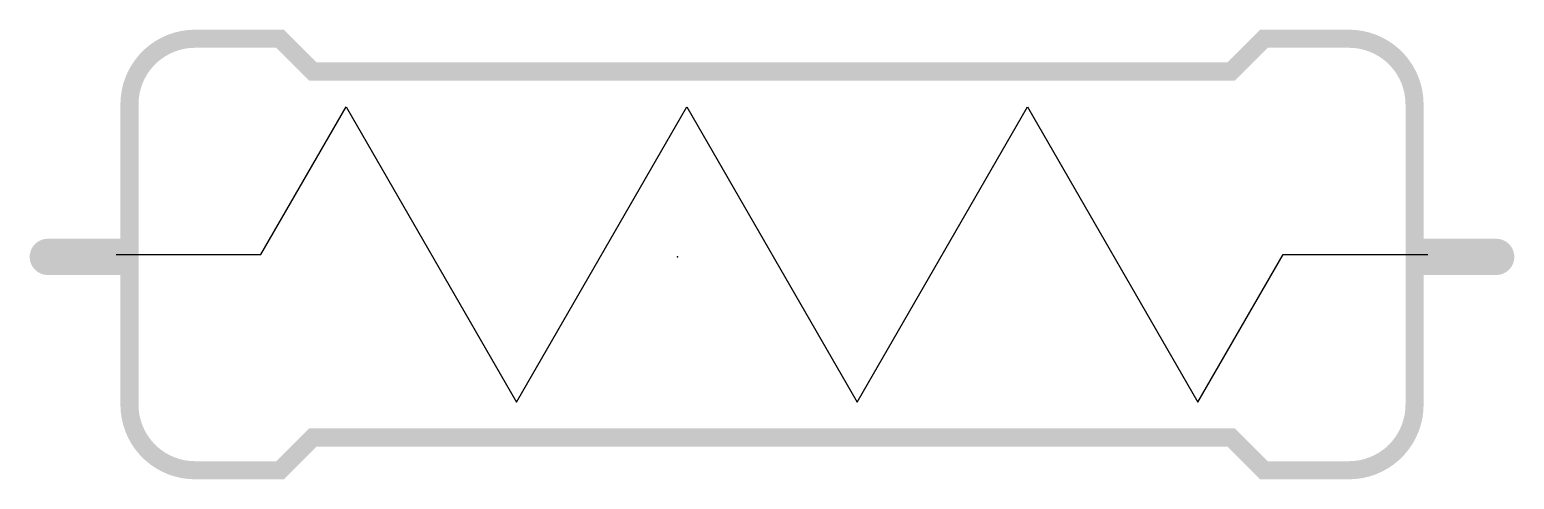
# Model space of a CAD drawing. Extents: x -0.004 to 0.406, y -0.061 to 0.063.
import ezdxf

# ---------------------------------------------------------------- set-up
doc = ezdxf.new("R2010")
doc.units = 0
doc.header["$MEASUREMENT"] = 0
doc.layers.get('0').update_dxf_attribs({"linetype": 'CONTINUOUS'})
for name, color, linetype in [('21', 251, 'CONTINUOUS'), ('23', 178, 'CONTINUOUS'), ('51', 251, 'CONTINUOUS')]:
    doc.layers.add(name, color=color, linetype=linetype)

msp = doc.modelspace()

# ---------------------------------------------------------------- linework, layer by layer
at = {"linetype": 'ByBlock'}
msp.add_lwpolyline([(0.01964, 0.00066), (0.05958, 0.00066), (0.08311, 0.04141), (0.13016, -0.04009), (0.17721, 0.04141), (0.22426, -0.04009), (0.27132, 0.04141), (0.31837, -0.04009), (0.34189, 0.00066), (0.38184, 0.00066)], dxfattribs=at)
at = {"linetype": 'ByBlock', "const_width": 0.005}
for points in [[(-0.00176, 0, 1), (0.00324, 0, 1)], [(0.39824, 0, 1), (0.40324, 0, 1)]]:
    msp.add_lwpolyline(points, format="xyb", close=True, dxfattribs=at)
at = {"layer": '21', "const_width": 0.005}
msp.add_lwpolyline([(0.02329, 0.00066), (0.02329, -0.04082, 0.414214), (0.0414, -0.05893), (0.06491, -0.05893), (0.07397, -0.04988), (0.32751, -0.04988), (0.33656, -0.05893), (0.36008, -0.05893, 0.414214), (0.37819, -0.04082), (0.37819, 0.00066), (0.37819, 0.04214, 0.414214), (0.36008, 0.06025), (0.33656, 0.06025), (0.32751, 0.05119), (0.07397, 0.05119), (0.06491, 0.06025), (0.0414, 0.06025, 0.414214), (0.02329, 0.04214)], format="xyb", close=True, dxfattribs=at)
at = {"layer": '23'}
msp.add_point((0.1746, 0), dxfattribs=at)
at = {"layer": '51', "const_width": 0.01}
for points in [[(0.00074, 0), (0.02329, 0)], [(0.40074, 0), (0.37819, 0)]]:
    msp.add_lwpolyline(points, dxfattribs=at)

doc.saveas('drawing.dxf')
